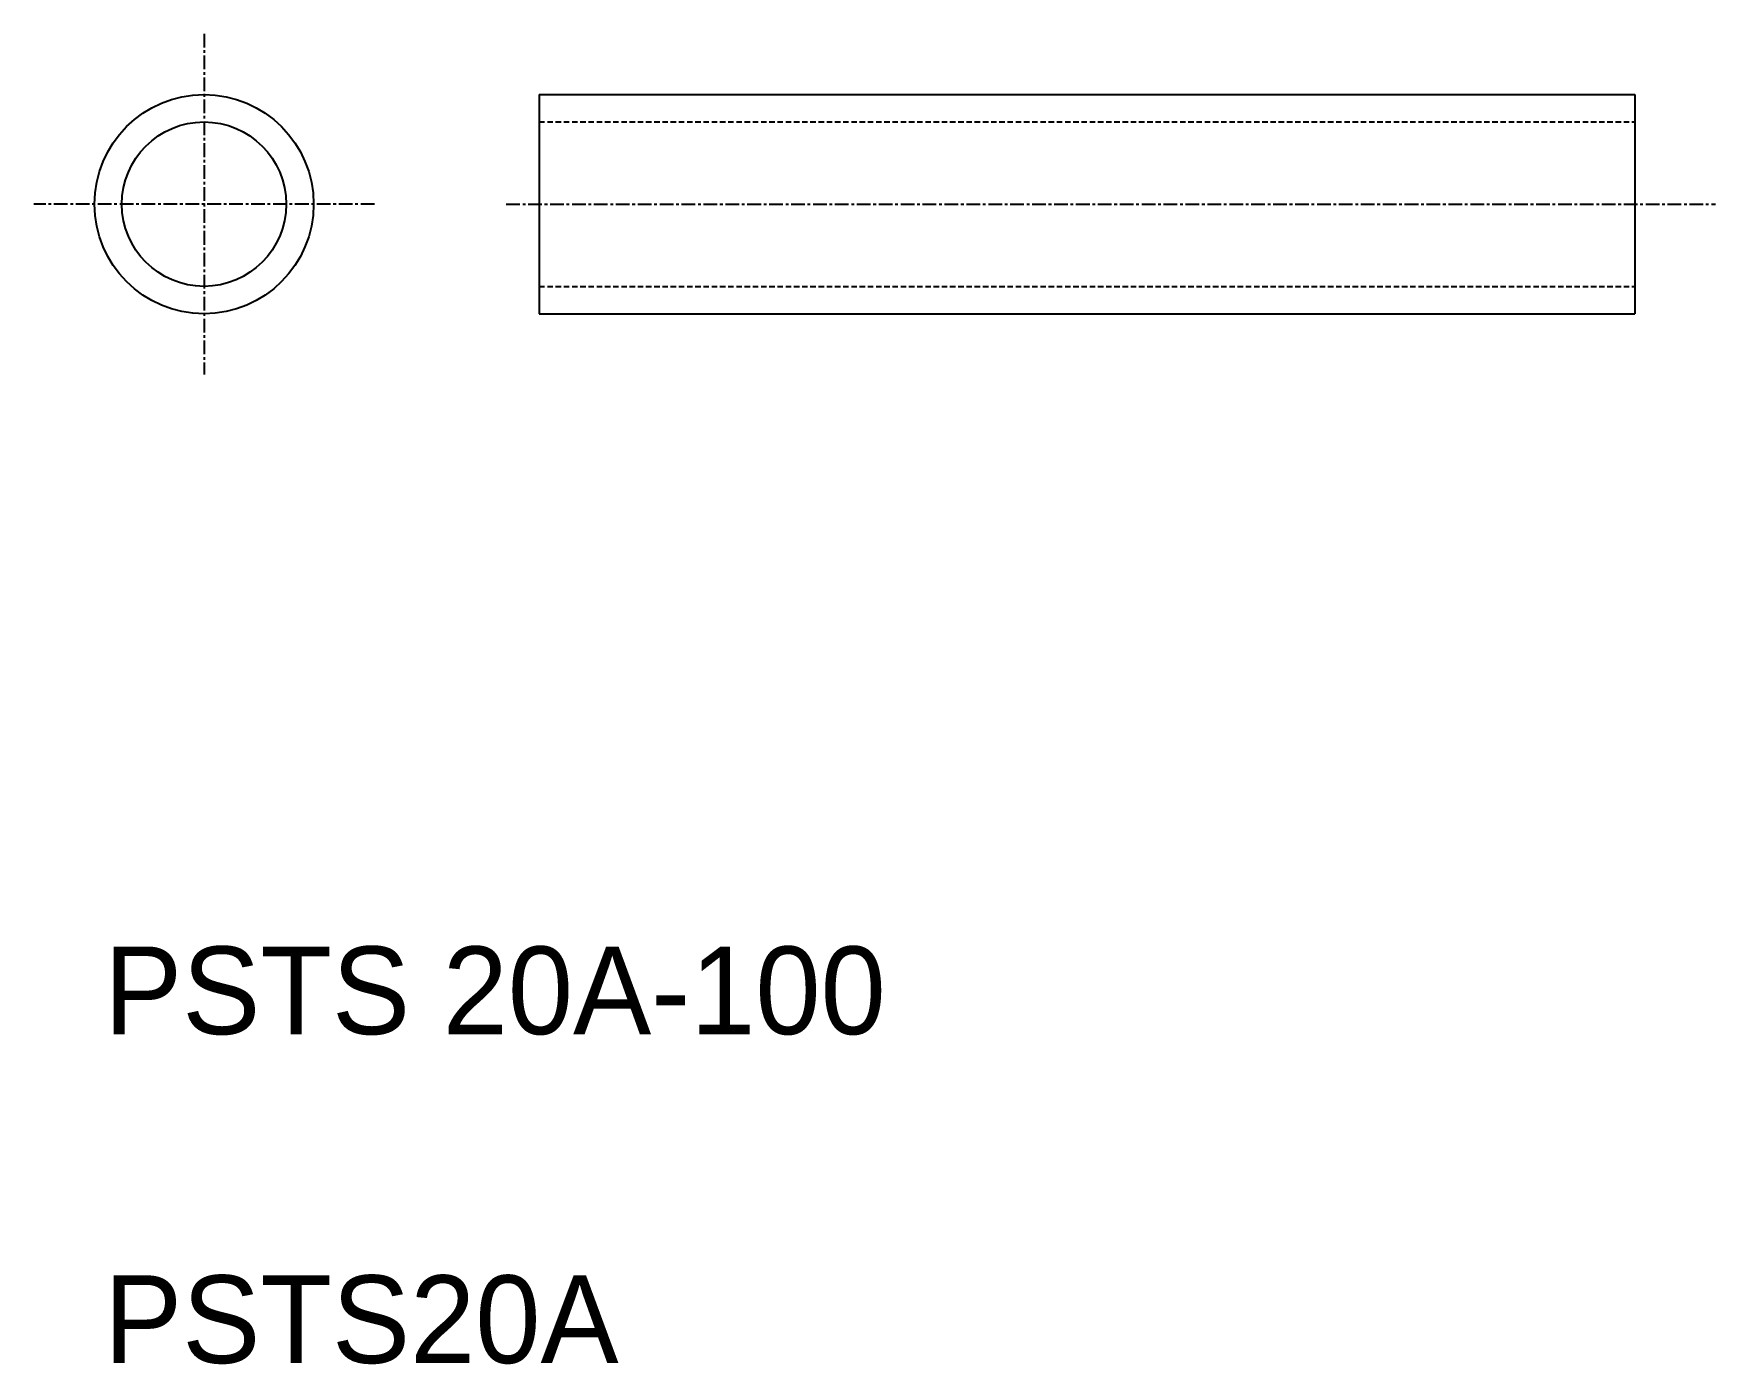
# Model space of a CAD drawing. Extents: x 186 to 340, y 100 to 221.
import ezdxf

# ---------------------------------------------------------------- set-up
doc = ezdxf.new("R2010")
doc.units = 0
doc.linetypes.add('CENTER', pattern=[2, 1.25, -0.25, 0.25, -0.25])
doc.linetypes.add('DASHED', pattern=[0.75, 0.5, -0.25])
doc.layers.get('0').update_dxf_attribs({"linetype": 'CONTINUOUS'})
doc.layers.add('CENTER', color=1, linetype='CENTER')

msp = doc.modelspace()

# ---------------------------------------------------------------- linework, layer by layer
at = {"color": 7, "linetype": 'CONTINUOUS'}
for p, q in [((232.16, 215.93), (332.16, 215.93)), ((232.16, 215.93), (232.16, 195.93)), ((332.16, 215.93), (332.16, 195.93)), ((232.16, 195.93), (332.16, 195.93))]:
    msp.add_line(p, q, dxfattribs=at)
at = {"color": 3, "linetype": 'DASHED'}
for p, q in [((232.16, 213.43), (332.16, 213.43)), ((232.16, 198.43), (332.16, 198.43))]:
    msp.add_line(p, q, dxfattribs=at)
at = {"color": 7, "linetype": 'CONTINUOUS'}
for radius in [10, 7.5]:
    msp.add_circle((201.57, 205.93), radius, dxfattribs=at)
at = {"layer": 'CENTER', "color": 1, "linetype": 'CENTER'}
for p, q in [((201.57, 221.48), (201.57, 190.38)), ((217.12, 205.93), (186.02, 205.93)), ((229.16, 205.93), (339.52, 205.93))]:
    msp.add_line(p, q, dxfattribs=at)

# ---------------------------------------------------------------- texts
at = {"color": 7, "linetype": 'CONTINUOUS'}
for s, p in [('PSTS 20A-100', (192.44, 130.21)), ('PSTS20A', (192.44, 100.21))]:
    msp.add_text(s, height=8, dxfattribs=at).set_placement(p)

doc.saveas('drawing.dxf')
